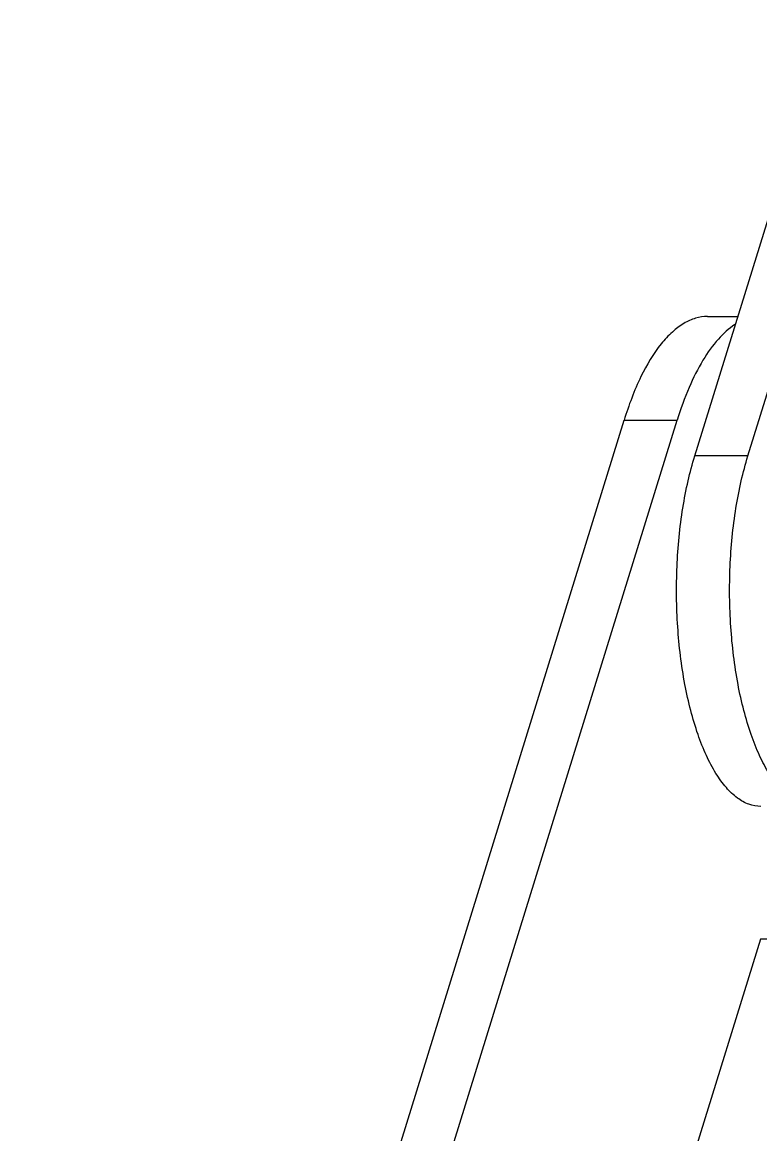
# Model space of a CAD drawing. Header units: inches. Extents: x 0 to 22, y 0 to 17.
# Drawn here: x 13.084 to 14.093, y 12.394 to 13.914 of the extents above; entities that cross this region are included whole.
import ezdxf

# ---------------------------------------------------------------- set-up
doc = ezdxf.new("R2010")
doc.units = ezdxf.units.IN
doc.header["$LTSCALE"] = 1.21
doc.header["$MEASUREMENT"] = 0
doc.layers.get('0').update_dxf_attribs({"linetype": 'CONTINUOUS'})
doc.layers.add('02___PRT_ALL_AXES', color=7, linetype='CONTINUOUS')

msp = doc.modelspace()

# ---------------------------------------------------------------- linework, layer by layer
at = {"color": 7, "linetype": 'Continuous'}
for p, q in [((14.0028, 13.3217), (14.3364, 14.4011)), ((14.0753, 13.3217), (14.1659, 13.6147)), ((14.0203, 13.5122), (14.0617, 13.5122)), ((13.0057, 10.4563), (13.9063, 13.3706)), ((13.0972, 10.518), (13.9788, 13.3706)), ((13.9063, 13.3706), (13.9788, 13.3706)), ((14.0753, 13.3217), (14.0028, 13.3217)), ((14.0924, 12.6616), (13.43, 10.518)), ((14.4935, 12.6616), (14.0924, 12.6616))]:
    msp.add_line(p, q, dxfattribs=at)
for points, knots in [([(14.0203, 13.5122), (14.0148, 13.5122), (14.0034, 13.5104), (13.9869, 13.503), (13.9711, 13.4909), (13.9497, 13.4677), (13.9262, 13.4274), (13.9125, 13.391), (13.9063, 13.3706)], [0, 0, 0, 0, 0.085897, 0.177554, 0.279417, 0.394415, 0.668116, 1, 1, 1, 1]), ([(14.0576, 13.5011), (14.0492, 13.4957), (14.0328, 13.4807), (14.0121, 13.4513), (13.9935, 13.4139), (13.9835, 13.3858), (13.9788, 13.3706)], [0, 0, 0, 0, 0.193082, 0.423366, 0.693048, 1, 1, 1, 1]), ([(14.1654, 12.8429), (14.16, 12.8429), (14.1485, 12.8451), (14.1324, 12.8543), (14.1172, 12.869), (14.1032, 12.8887), (14.0903, 12.9132), (14.0789, 12.942), (14.0692, 12.9746), (14.0584, 13.0234), (14.0505, 13.0893), (14.0496, 13.17), (14.056, 13.2367), (14.0656, 13.2869), (14.0719, 13.3105), (14.0753, 13.3217)], [0, 0, 0, 0, 0.031168, 0.065458, 0.105061, 0.15109, 0.203852, 0.263113, 0.328275, 0.398482, 0.54968, 0.707161, 0.860537, 0.932589, 1, 1, 1, 1])]:
    msp.add_open_spline(points, degree=3, knots=knots, dxfattribs=at)
at = {"layer": '02___PRT_ALL_AXES', "color": 7, "linetype": 'Continuous'}
msp.add_open_spline([(14.0929, 12.8429), (14.0874, 12.8429), (14.0759, 12.8451), (14.0598, 12.8543), (14.0447, 12.869), (14.0306, 12.8887), (14.0178, 12.9132), (14.0064, 12.942), (13.9967, 12.9746), (13.9859, 13.0234), (13.978, 13.0893), (13.9771, 13.17), (13.9835, 13.2367), (13.9931, 13.2869), (13.9993, 13.3105), (14.0028, 13.3217)], degree=3, knots=[0, 0, 0, 0, 0.031169, 0.065458, 0.10506, 0.151089, 0.203852, 0.263113, 0.328274, 0.398482, 0.54968, 0.707161, 0.860535, 0.932592, 1, 1, 1, 1], dxfattribs=at)

doc.saveas('drawing.dxf')
